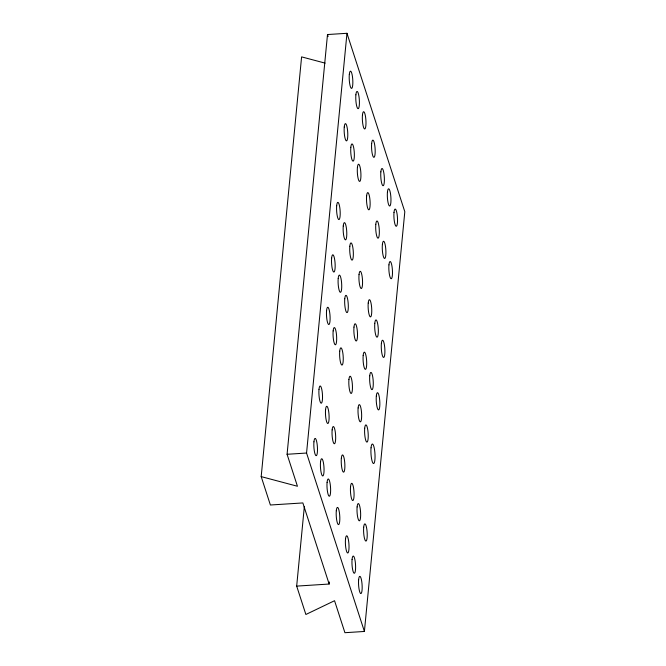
<?xml version="1.0" encoding="UTF-8"?>
<svg xmlns="http://www.w3.org/2000/svg" width="666" height="666" viewBox="0 0 666 666"><rect width="100%" height="100%" fill="white"/><g stroke="black" fill="none" stroke-linecap="round" stroke-linejoin="round"><path stroke-width="1" d="M304.345 506.501L296.678 586.105L329.146 584.04L302.855 502.938L270.388 505.003L261.189 476.615L301.598 56.876L325.125 63.128M261.189 476.615L297.444 486.255L287.079 454.279L327.497 34.54L346.969 33.3L404.811 211.721L364.402 631.46L344.921 632.7L334.548 600.715L305.877 614.485L296.678 586.105M364.402 631.46L306.56 453.038L346.969 33.3M329.146 584.04L329.345 581.967M287.079 454.279L306.56 453.038M327.497 34.54L328.122 36.48M364.702 428.238A8.633 1.748 86.4 0 0 366.691 442.049A8.633 1.748 86.4 0 0 367.832 430.236A8.633 1.748 86.4 0 0 364.702 428.238M333.15 330.919A8.633 1.748 86.4 0 0 335.148 344.73A8.633 1.748 86.4 0 0 336.28 332.917A8.633 1.748 86.4 0 0 333.15 330.919M325.574 409.615A8.633 1.748 86.4 0 0 327.564 423.434A8.633 1.748 86.4 0 0 328.704 411.621A8.633 1.748 86.4 0 0 325.574 409.615M357.118 506.943A8.633 1.748 86.4 0 0 359.116 520.754A8.633 1.748 86.4 0 0 360.256 508.941A8.633 1.748 86.4 0 0 357.118 506.943M352.073 559.407A8.633 1.748 86.4 0 0 354.062 573.218A8.633 1.748 86.4 0 0 355.203 561.405A8.633 1.748 86.4 0 0 352.073 559.407M320.521 462.087A8.633 1.748 86.4 0 0 322.51 475.899A8.633 1.748 86.4 0 0 323.651 464.085A8.633 1.748 86.4 0 0 320.521 462.087M355.885 94.813A8.633 1.748 86.4 0 0 357.875 108.625A8.633 1.748 86.4 0 0 359.016 96.811A8.633 1.748 86.4 0 0 355.885 94.813M387.437 192.133A8.633 1.748 86.4 0 0 389.427 205.952A8.633 1.748 86.4 0 0 390.567 194.131A8.633 1.748 86.4 0 0 387.437 192.133M382.384 244.605A8.633 1.748 86.4 0 0 384.374 258.416A8.633 1.748 86.4 0 0 385.514 246.603A8.633 1.748 86.4 0 0 382.384 244.605M374.8 323.301A8.633 1.748 86.4 0 0 376.798 337.121A8.633 1.748 86.4 0 0 377.938 325.299A8.633 1.748 86.4 0 0 374.8 323.301M350.832 147.278A8.633 1.748 86.4 0 0 352.83 161.097A8.633 1.748 86.4 0 0 353.962 149.284A8.633 1.748 86.4 0 0 350.832 147.278M343.256 225.982A8.633 1.748 86.4 0 0 345.246 239.793A8.633 1.748 86.4 0 0 346.387 227.98A8.633 1.748 86.4 0 0 343.256 225.982M338.203 278.446A8.633 1.748 86.4 0 0 340.193 292.266A8.633 1.748 86.4 0 0 341.333 280.453A8.633 1.748 86.4 0 0 338.203 278.446M369.755 375.774A8.633 1.748 86.4 0 0 371.745 389.585A8.633 1.748 86.4 0 0 372.885 377.772A8.633 1.748 86.4 0 0 369.755 375.774M358.641 579.678A8.633 1.748 86.4 0 0 360.639 593.498A8.633 1.748 86.4 0 0 361.771 581.684A8.633 1.748 86.4 0 0 358.641 579.678M345.496 539.127A8.633 1.748 86.4 0 0 347.494 552.947A8.633 1.748 86.4 0 0 348.626 541.133A8.633 1.748 86.4 0 0 345.496 539.127M336.297 510.747A8.633 1.748 86.4 0 0 338.286 524.558A8.633 1.748 86.4 0 0 339.427 512.745A8.633 1.748 86.4 0 0 336.297 510.747M327.089 482.359A8.633 1.748 86.4 0 0 329.087 496.17A8.633 1.748 86.4 0 0 330.228 484.357A8.633 1.748 86.4 0 0 327.089 482.359M313.944 441.808A8.633 1.748 86.4 0 0 315.942 455.627A8.633 1.748 86.4 0 0 317.083 443.806A8.633 1.748 86.4 0 0 313.944 441.808M318.997 389.344A8.633 1.748 86.4 0 0 320.995 403.155A8.633 1.748 86.4 0 0 322.128 391.342A8.633 1.748 86.4 0 0 318.997 389.344M332.143 429.895A8.633 1.748 86.4 0 0 334.141 443.706A8.633 1.748 86.4 0 0 335.273 431.893A8.633 1.748 86.4 0 0 332.143 429.895M341.35 458.275A8.633 1.748 86.4 0 0 343.34 472.094A8.633 1.748 86.4 0 0 344.48 460.281A8.633 1.748 86.4 0 0 341.35 458.275M350.549 486.663A8.633 1.748 86.4 0 0 352.547 500.474A8.633 1.748 86.4 0 0 353.679 488.661A8.633 1.748 86.4 0 0 350.549 486.663M363.694 527.214A8.633 1.748 86.4 0 0 365.692 541.025A8.633 1.748 86.4 0 0 366.824 529.212A8.633 1.748 86.4 0 0 363.694 527.214M371.045 447.818A9.774 1.981 86.4 0 0 373.301 463.453A9.774 1.981 86.4 0 0 374.592 450.083A9.774 1.981 86.4 0 0 371.045 447.818M358.125 407.958A8.633 1.748 86.4 0 0 360.123 421.778A8.633 1.748 86.4 0 0 361.255 409.965A8.633 1.748 86.4 0 0 358.125 407.958M348.926 379.578A8.633 1.748 86.4 0 0 350.915 393.39A8.633 1.748 86.4 0 0 352.056 381.576A8.633 1.748 86.4 0 0 348.926 379.578M339.727 351.19A8.633 1.748 86.4 0 0 341.716 365.01A8.633 1.748 86.4 0 0 342.857 353.188A8.633 1.748 86.4 0 0 339.727 351.19M326.573 310.639A8.633 1.748 86.4 0 0 328.571 324.459A8.633 1.748 86.4 0 0 329.712 312.637A8.633 1.748 86.4 0 0 326.573 310.639M331.626 258.175A8.633 1.748 86.4 0 0 333.624 271.986A8.633 1.748 86.4 0 0 334.765 260.173A8.633 1.748 86.4 0 0 331.626 258.175M344.772 298.726A8.633 1.748 86.4 0 0 346.77 312.537A8.633 1.748 86.4 0 0 347.91 300.724A8.633 1.748 86.4 0 0 344.772 298.726M353.979 327.106A8.633 1.748 86.4 0 0 355.969 340.925A8.633 1.748 86.4 0 0 357.109 329.112A8.633 1.748 86.4 0 0 353.979 327.106M363.178 355.494A8.633 1.748 86.4 0 0 365.176 369.305A8.633 1.748 86.4 0 0 366.308 357.492A8.633 1.748 86.4 0 0 363.178 355.494M376.323 396.045A8.633 1.748 86.4 0 0 378.321 409.856A8.633 1.748 86.4 0 0 379.454 398.043A8.633 1.748 86.4 0 0 376.323 396.045M381.377 343.581A8.633 1.748 86.4 0 0 383.375 357.392A8.633 1.748 86.4 0 0 384.507 345.579A8.633 1.748 86.4 0 0 381.377 343.581M368.231 303.03A8.633 1.748 86.4 0 0 370.221 316.841A8.633 1.748 86.4 0 0 371.362 305.028A8.633 1.748 86.4 0 0 368.231 303.03M359.032 274.642A8.633 1.748 86.4 0 0 361.022 288.453A8.633 1.748 86.4 0 0 362.162 276.64A8.633 1.748 86.4 0 0 359.032 274.642M349.825 246.254A8.633 1.748 86.4 0 0 351.823 260.073A8.633 1.748 86.4 0 0 352.955 248.26A8.633 1.748 86.4 0 0 349.825 246.254M336.68 205.702A8.633 1.748 86.4 0 0 338.678 219.522A8.633 1.748 86.4 0 0 339.81 207.709A8.633 1.748 86.4 0 0 336.68 205.702M344.255 127.006A8.633 1.748 86.4 0 0 346.253 140.817A8.633 1.748 86.4 0 0 347.394 129.004A8.633 1.748 86.4 0 0 344.255 127.006M357.409 167.557A8.633 1.748 86.4 0 0 359.399 181.368A8.633 1.748 86.4 0 0 360.539 169.555A8.633 1.748 86.4 0 0 357.409 167.557M366.608 195.937A8.633 1.748 86.4 0 0 368.598 209.757A8.633 1.748 86.4 0 0 369.738 197.944A8.633 1.748 86.4 0 0 366.608 195.937M375.807 224.325A8.633 1.748 86.4 0 0 377.805 238.137A8.633 1.748 86.4 0 0 378.937 226.323A8.633 1.748 86.4 0 0 375.807 224.325M388.952 264.877A8.633 1.748 86.4 0 0 390.95 278.688A8.633 1.748 86.4 0 0 392.083 266.875A8.633 1.748 86.4 0 0 388.952 264.877M394.006 212.412A8.633 1.748 86.4 0 0 396.004 226.224A8.633 1.748 86.4 0 0 397.136 214.41A8.633 1.748 86.4 0 0 394.006 212.412M380.86 171.861A8.633 1.748 86.4 0 0 382.858 185.672A8.633 1.748 86.4 0 0 383.991 173.859A8.633 1.748 86.4 0 0 380.86 171.861M371.661 143.473A8.633 1.748 86.4 0 0 373.651 157.284A8.633 1.748 86.4 0 0 374.791 145.471A8.633 1.748 86.4 0 0 371.661 143.473M362.454 115.085A8.633 1.748 86.4 0 0 364.452 128.904A8.633 1.748 86.4 0 0 365.592 117.091A8.633 1.748 86.4 0 0 362.454 115.085M349.309 74.534A8.633 1.748 86.4 0 0 351.307 88.353A8.633 1.748 86.4 0 0 352.447 76.54A8.633 1.748 86.4 0 0 349.309 74.534"/></g></svg>
